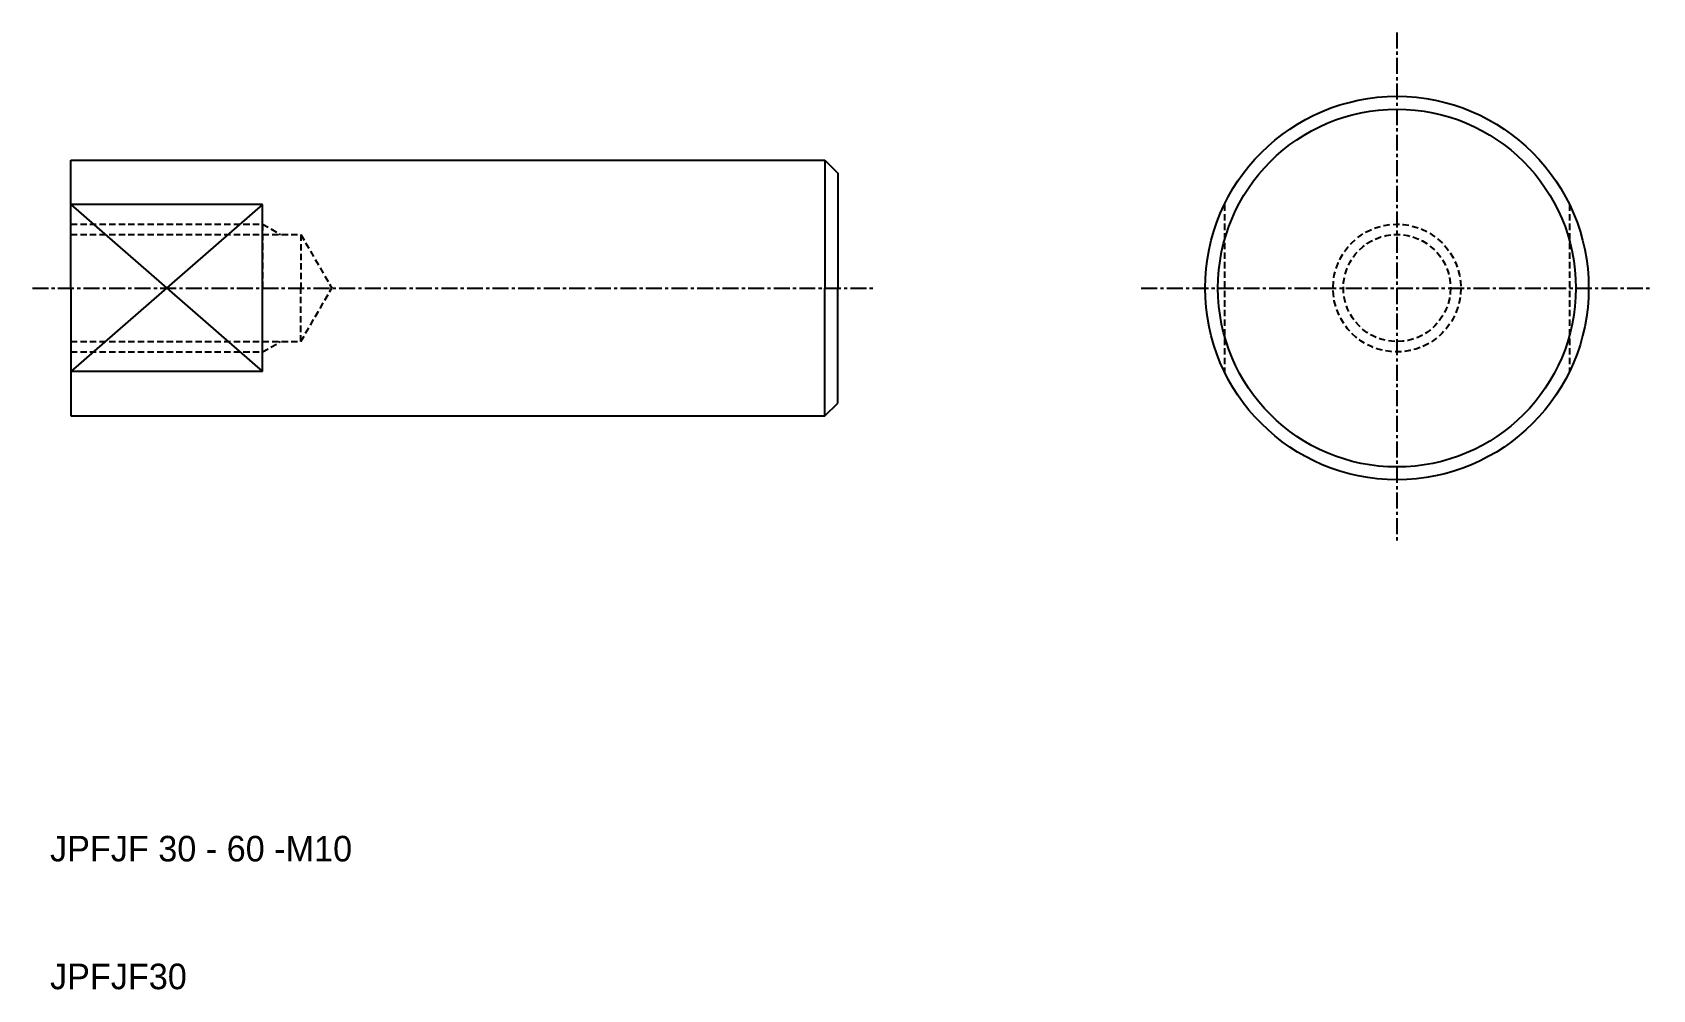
# Model space of a CAD drawing. Extents: x 668 to 794, y 147 to 222.
import ezdxf

# ---------------------------------------------------------------- set-up
doc = ezdxf.new("R2010")
doc.units = 0
doc.linetypes.add('CENTER', pattern=[2, 1.25, -0.25, 0.25, -0.25])
doc.linetypes.add('DASHED', pattern=[0.75, 0.5, -0.25])
doc.layers.get('0').update_dxf_attribs({"linetype": 'CONTINUOUS'})
doc.layers.add('CENTER', color=1, linetype='CENTER')

msp = doc.modelspace()

# ---------------------------------------------------------------- linework, layer by layer
at = {"color": 7, "linetype": 'CONTINUOUS'}
for p, q in [((670.57, 211.7), (729.57, 211.7)), ((670.57, 201.7), (670.57, 211.7)), ((729.57, 211.7), (729.57, 201.7)), ((729.57, 211.7), (730.57, 210.7)), ((730.57, 210.7), (730.57, 201.7)), ((685.57, 208.24), (670.57, 195.16)), ((670.57, 208.24), (685.57, 195.16)), ((685.57, 208.24), (670.57, 208.24)), ((685.57, 195.16), (685.57, 208.24)), ((670.57, 201.7), (670.57, 191.7)), ((729.57, 191.7), (729.57, 201.7)), ((730.57, 192.7), (730.57, 201.7)), ((685.57, 195.16), (670.57, 195.16)), ((729.57, 191.7), (730.57, 192.7)), ((670.57, 191.7), (729.57, 191.7))]:
    msp.add_line(p, q, dxfattribs=at)
at = {"color": 3, "linetype": 'DASHED'}
for p, q in [((760.82, 208.24), (760.82, 195.16)), ((787.82, 208.24), (787.82, 195.16)), ((670.57, 206.7), (685.57, 206.7)), ((685.57, 206.7), (685.57, 201.7)), ((685.57, 206.7), (686.98, 205.89)), ((670.57, 205.89), (688.57, 205.89)), ((688.57, 205.89), (690.99, 201.7)), ((688.57, 205.89), (688.57, 201.7)), ((685.57, 196.7), (685.57, 201.7)), ((688.57, 197.51), (690.99, 201.7)), ((688.57, 197.51), (688.57, 201.7)), ((670.57, 197.51), (688.57, 197.51)), ((670.57, 196.7), (685.57, 196.7)), ((685.57, 196.7), (686.98, 197.51))]:
    msp.add_line(p, q, dxfattribs=at)
at = {"color": 7, "linetype": 'CONTINUOUS'}
for radius in [15, 14]:
    msp.add_circle((774.32, 201.7), radius, dxfattribs=at)
at = {"color": 3, "linetype": 'DASHED'}
for radius in [5, 4.19]:
    msp.add_circle((774.32, 201.7), radius, dxfattribs=at)
at = {"layer": 'CENTER', "color": 1, "linetype": 'CENTER'}
for p, q in [((774.32, 221.7), (774.32, 181.7)), ((667.57, 201.7), (733.57, 201.7)), ((754.32, 201.7), (794.32, 201.7))]:
    msp.add_line(p, q, dxfattribs=at)

# ---------------------------------------------------------------- texts
at = {"color": 7, "linetype": 'CONTINUOUS'}
for s, p in [('JPFJF 30 - 60 -M10', (668.95, 156.84)), ('JPFJF30', (668.95, 146.84))]:
    msp.add_text(s, height=2, dxfattribs=at).set_placement(p)

doc.saveas('drawing.dxf')
